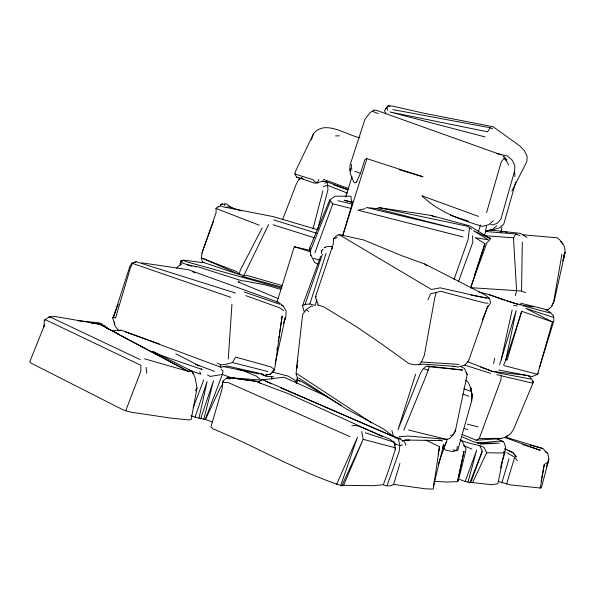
<?xml version="1.0" encoding="UTF-8"?>
<svg xmlns="http://www.w3.org/2000/svg" width="595" height="595" viewBox="0 0 595 595"><rect width="100%" height="100%" fill="white"/><g stroke="black" fill="none" stroke-linecap="round" stroke-linejoin="round"><path stroke-width="0.89" d="M443.528 447.946L445.447 449.976L450.802 451.218L452.936 451.493L457.793 450.073L471.59 401.186L471.999 393.905M342.638 235.679L352.136 204.085L352.233 202.017L351.162 199.422L351.057 196.529L350.076 196.172L335.119 196.231L329.712 199.972L309.742 247.951L310.843 255.649M455.279 429.642L455.257 431.464L453.457 434.714L449.404 438.612L446.622 439.385L408.423 436.053L399.156 436.678M457.518 481.66L463.988 451.315L457.518 481.66L446.592 481.995L433.762 481.385M525.467 292.777L521.555 290.985L522.306 242.076M44.075 326.105L44.268 320.207L49.601 316.741L55.461 316.585L99.7 324.193L188.362 371.399L192.259 371.287L195.13 377.795L197.019 387.947L191.181 419.438L188.935 419.914L170.252 418.047L138.122 413.213C132.328 412.64 126.512 411.509 121.254 408.921L30.59 362.905L29.75 361.886L44.075 326.105L43.837 327.072L44.335 324.61M485.617 230.726L486.524 225.587M260.536 380.086L227.714 377.461L223.385 380.614L222.5 382.488L222.18 388.572L210.883 426.987L213.04 428.876C256.333 446.614 297.307 471.233 341.805 485.825L343.59 485.312L373.333 485.721L383.306 484.739C386.646 486.041 390.498 486.665 393.607 484.397L425.603 488.83L433.264 489.112L439.527 446.674L425.789 440.114M471.999 395.355L471.002 388.007L471.999 395.355L471.59 401.186L472.066 394.292M228.294 358.934L231.938 304.29M341.099 405.426L301.591 381.514L298.102 380.599L297.56 379.446L297.745 378.546L296.124 374.106L296.481 368.714L302.624 314.502L306.18 309.675L311.393 305.971L312.568 306.447M317.291 304.997L323.308 306.603L356.167 326.529L381.224 343.657L409.055 363.657L414.849 364.847L424.071 364.147L455.42 366.438L457.853 367.055L465.015 365.092L468.667 360.555L487.164 307.89L490.533 303.123L489.596 298.452L485.051 294.815L424.644 263.964L402.644 256.043L363.515 239.911L339.001 234.579L336.748 235.635L333.631 238.707L333.163 244.359L315.328 297.203L318.176 304.499M383.306 484.739L387.754 472.809L395.147 450.058L395.43 447.849L363.173 439.318L361.76 431.606M321.307 253.611L321.545 250.897L323.122 249.32M496.803 374.776L501.317 375.4L500.826 380.004L479.25 438.515L476.253 440.226L461.861 434.328M223.177 382.451L223.385 380.614M500.841 231.842L502.686 231.797M224.635 205.558L224.821 204.048L225.907 203.616L233.307 208.771M296.704 368.357L297.21 364.705M297.463 362.883L297.835 360.146M457.317 446.436L456.707 450.765L452.951 449.775M276.913 349.853L277.196 348.023M278.192 341.612L278.482 339.782M278.765 337.953L279.048 336.115M279.338 334.286L282.186 315.975L274.578 369.867L270.725 374.002L264.567 375.415M201.452 257.062L202.248 252.064L213.441 221.548M180.59 265.065L181.081 260.632L183.915 260.089L202.917 262.692M377.014 208.689L464.122 230.867L366.408 207.499L377.014 208.689L379.06 207.655L467.008 226.137L469.544 227.588L468.087 239.488L454.126 279.241M498.246 481.429L510.376 484.91L540.327 488.034L544.269 464.502L548.151 462.092L548.88 459.043L547.72 453.472L542.766 448.504L505.638 437.139M493.664 363.664L494.571 358.279M561.948 254.028L553.61 301.963L551.565 306.641L547.66 309.928L520.595 303.16M438.203 453.992L439.527 446.674M351.861 425.76L355.163 425.507L358.279 426.013L389.613 439.051L394.143 442.241L394.336 443.26L395.34 443.967L394.835 446.696L395.281 449.589M501.072 231.567L501.793 227.714M541.1 481.392L541.435 479.615M541.77 477.837L544.269 464.502M547.66 309.928L547.787 309.303M503.578 365.166L505.847 359.96L516.125 310.664L499.629 364.884M501.25 359.849L512.154 309.95M212.623 422.056L205.439 419.557L199.013 418.144L207.09 381.581L195.101 417.192L190.988 415.756M275.173 363.664L285.332 317.566L284.135 321.077M515.337 295.745L516.586 290.531L513.485 237.784L516.066 234.013L520.052 235.724M135.824 262.202L135.95 261.681L235.516 293.038M296.793 368.364L297.232 366.565M433.48 486.033L443.61 444.606L442.464 448.065M461.118 366.788L464.442 368.357L467.172 374.597L455.257 431.464L453.45 433.257M506.732 452.616L514.668 457.191L506.576 484.085M500.752 467.886C501.228 459.519 509.06 449.463 503.296 441.527L496.498 438.664M203.862 419.111L213.516 380.733L200.649 418.746M317.566 229.692L327.957 189.634L327.362 182.375L326.811 181.825L322.75 181.081L317.611 182.836L314.502 183.171L303.614 179.355L301.479 177.741L298.199 180.345L296.176 184.405L282.551 219.719M312.955 228.993L322.929 190.772M488.138 303.167L483.943 302.848L440.888 291.327L436.217 292.442L434.677 298.244L424.302 355.52L421.372 361.953L419.073 364.854M282.037 285.496L247.78 275.656L243.734 275.678L239.287 273.945L240.335 270.004L262.231 227.833M261.041 380.064L261.227 379.372L262.239 379.469L393.012 436.351L395.816 438.061L398.531 439.028L400.346 438.835M459.942 439.742C467.596 443.647 476.29 444.048 484.092 447.306L486.643 452.773L502.671 452.981L504.382 451.263L498.022 483.296L497.375 483.884L491.463 484.672L470.861 482.419L469.849 482.738L467.997 482.069L476.617 450.311L465.149 481.504L459.533 479.414M403.841 430.185L426.161 375.676L429.27 366.736L462.627 370.031L427.418 365.999M515.768 182.04L503.839 223.899L501.645 226.45L498.818 228.108L490.644 230.325M545.667 309.69L550.442 312.36L553.633 316.109L552.948 317.217L525.839 308.396L552.48 321.954L537.545 374.292L532.25 376.538L498.684 369.971M486.584 212.66L501.228 161.959L503.935 158.3L506.903 161.654L508.651 165.008M563.212 258.847L564.789 253.552L554.295 300.854L551.922 305.614M501.89 482.738L508.985 458.819M562.639 260.863C565.659 254.496 566.455 246.613 560.869 241.377M506.955 360.377L521.703 311.304L552.48 321.954M393.607 484.397L399.929 463.498M539.427 367.903L553.833 320.817L553.633 316.109M299.322 178.091L296.615 177.132L294.837 173.956L295.968 170.296L313.483 133.838C324.848 118.963 346.669 135.37 359.982 137.75M438.27 464.301L447.343 439.117M276.935 302.282L294.309 246.702L310.218 250.436M316.942 299.768L315.186 305.406L309.854 303.993L305.086 304.372L302.513 305.629L304.179 311.594M345.621 197.042L351.987 176.693M297.091 378.494L295.99 382.02L294.748 380.086L288.054 376.085L272.25 372.016M296.503 383.567L297.879 379.179M342.854 235.508L366.907 158.672L422.986 176.775L399.223 169.731M478.313 231.886L480.485 224.97M415.593 374.188L398.04 429.687L420.36 373.511L423.328 368.521L426.258 366.252L429.27 366.736M470.816 288.084L484.94 243.653L475.189 237.688L488.272 239.807L473.375 230.682L489.373 238.164L490.488 238.03L490.325 239.272L486.926 242.745L470.95 286.277M179.95 264.173L181.081 260.632M309.854 303.993L326.045 253.492M505.847 359.96L521.703 311.304M350.128 168.43L350.247 173.398L353.504 181.609L354.62 182.91L356.256 182.427L360.466 173.405L364.899 159.557L366.907 158.672M474.55 274.964L484.94 243.653M283.517 323.286L285.92 316.339L286.106 310.865L283.161 305.927L278.378 302.275L188.265 269.661L141.647 262.804M305.086 304.372L322.393 254.415M340.749 485.461L357.461 437.221L336.525 484.568M500.581 231.871L500.826 231.18M201.973 253.039L216.134 212.623L215.992 208.473L218.201 206.636L219.324 206.748M486.531 230.399L484.204 235.65L513.485 237.784M387.003 485.795L399.148 451.501L399.825 445.655L398.531 439.028M547.065 464.167L548.88 459.043M311.297 139.862L313.483 133.838M546.612 466.331L548.151 462.092L541.39 487.766L539.933 487.617L540.327 488.034M314.919 252.816L332.836 203.81L329.712 199.972M458.373 281.77L472.839 242.277L472.586 235.687M470.861 482.419L482.277 451.188L479.897 445.558M302.513 305.629L320.727 256.192M193.204 407.709L203.713 379.96M125.701 410.803L140.799 371.339L140.948 365.337L46.15 320.058L44.268 320.207M205.245 419.535L222.359 374.434L223.051 371.079L221.005 369.049M482.225 320.266L487.915 306.023M115.854 311.111L112.752 317.975L114.612 324.602M469.849 482.738L482.277 451.188M112.752 317.975L118.249 304.298M310.887 249.55L330.366 201.192M220.053 206.562L220.938 204.449L222.433 203.631M343.59 485.312L363.173 439.318L341.805 485.825M427.976 299.783L430.542 293.826L436.217 292.442M563.792 255.471L565.25 252.101M444.614 445.9L446.548 441.683M268.598 224.575L243.734 275.678M205.439 419.557L220.336 387.583L222.828 384.236M317.128 182.918L318.935 179.474M472.445 482.843L486.643 452.773M511.864 190.995L526.887 161.52L527.118 156.344L524.374 150.743L520.238 146.221L493.084 126.757L423.774 113.199L392.507 106.126L388.059 105.888L385.538 108.714M538.244 373.043L537.545 374.292L504.307 365.657M376.806 433.948L289.073 393.979L258.141 382.354L262.239 379.469M385.813 113.838L384.541 110.663L388.059 105.888L389.874 106.289M217.562 363.158L220.656 364.869L226.226 364.229L232.385 362.548L235.627 357.082L271.171 366.996L274.578 369.867L273.774 369.993M135.043 262.402L131.934 263.198L129.628 267.081L113.504 317.09L115.534 318.072L130.454 267.661L132.521 263.31L135.95 261.681M195.338 390.662L197.019 387.947M476.253 440.226L499.978 438.708L505.267 437.414L507.609 435.295M492.422 128.795L490.317 127.784L487.565 131.792L389.859 111.957L485.156 136.954M176.737 268.3L178.247 266.158L181.906 263.838M301.479 177.741L298.973 179.712M271.9 372.054L273.15 370.678M372.693 111.503L373.898 110.313L376.1 110.179L501.302 154.901M493.404 220.708L488.726 224.717L482.344 226.368C460.612 219.912 438.522 211.917 421.952 195.807L478.536 216.416M496.885 225.661L492.474 229.432L486.457 230.986M230.057 378.152L232.162 377.394L234.631 378.256M505.267 437.414L510.354 433.986L513.418 429.709L533.462 381.908L530.301 377.2L528.241 375.862M373.898 110.313L370.202 112.492L364.98 119.216L349.8 165.893L350.321 171.174L350.187 169.344M324.387 247.788L326.305 246.68L332.174 246.464L332.33 248.792M315.328 297.203L316.547 296.726M216.825 208.161L215.992 208.473L259.271 225.215M298.794 378.018L346.022 408.772L383.173 428.764L393.533 436.455L399.855 438.292L402.488 440.932L403.246 440.412L409.576 439.995M281.837 288.285L185.201 261.376L183.952 260.446L181.192 261.302L183.26 263.295L191.999 266.315M333.631 238.707L337.313 237.606M324.751 183.141L327.362 182.375M402.622 444.882L399.825 445.655L395.34 443.967M238.826 281.799L238.193 281.941L278.348 298.668M324.9 247.676L325.502 247.52M323.345 186.48L327.793 185.365L347.45 193.13M296.124 374.106L297.15 373.861L371.823 422.926M120.183 330.441L121.73 330.351L220.797 367.212L227.32 366.037L263.332 374.196M457.525 481.117L458.239 480.961L465.945 450.214L465.773 448.385L462.761 442.368L460.493 439.712M450.534 435.332L453.457 434.714M365.449 208.667L357.885 210.184L463.029 236.959M225.572 207.417L229.045 206.777L241.31 210.898M489.596 298.452L471.084 295.12M270.725 374.002L264.113 375.445L262.759 374.471M402.488 440.932L405.18 440.025L441.564 440.583M202.464 262.09L240.454 274.95L201.162 257.702L202.464 262.09L203.951 262.521M452.713 366.52L454.253 366.304M261.956 379.952L283.897 377.2L327.786 396.82M258.602 381.678L257.65 381.73L258.141 382.354M224.821 204.048L220.938 204.449L221.072 206.577M477.867 443.037L498.863 441.133L503.296 441.527M195.123 266.828L196.729 266.701L186.622 264.604M403.291 440.419L405.716 444.264L405.768 445.462M480.544 444.168L499.294 443.126L477.845 443.119M317.239 182.903L314.532 181.46L312.918 179.705L294.837 173.956M110.752 330.448L121.44 330.255M335.558 135.905L339.418 135.846M479.25 438.515L501.377 438.337M273.745 376.873L265.965 376.338L260.863 374.084M195.19 266.567L197.629 266.709L242.753 281.085M470.578 287.66L521.555 290.985M421.372 361.953L459.057 364.408M485.736 231.507L516.066 234.013M523.213 234.809L557.188 237.799L559.754 239.845L562.662 244.203M77.528 320.668L98.539 322.773L101.686 323.606L103.337 325.331M298.102 380.599L299.895 380.8M505.408 232.109L507.223 232.31M493.143 371.518L526.211 375.252M513.634 305.466L517.085 305.882M91.437 323.137L93.274 323.375M95.111 323.606L99.7 324.193L119.126 334.442M258.163 381.64L227.714 377.461L226.933 378.16L229.908 379.06M232.861 378.041L258.446 381.648M489.373 238.164L469.864 225.951L430.728 215.36L379.06 207.655M519.621 304.677L533.023 306.923M321.151 250.83L321.545 250.897M392.819 109.592L490.317 127.784M243.474 280.773L265.139 284.819L280.468 289.304M498.327 372.976L530.807 379.037M131.934 263.198L230.875 297.366M222.5 382.488L228.302 382.615L350.053 436.693M478.135 426.868L467.216 424.116M222.351 206.681L272.845 216.543L317.864 229.759M465.149 481.504L467.997 482.069M223.683 366.587L258.758 373.883M352.233 202.017L344.118 200.307L352.143 202.352M520.945 304.603L516.311 303.829L488.257 294.361L478.96 292.093M486.353 298.162L440.181 287.846L431.487 289.482L339.001 234.579M496.624 153.525L507.334 155.964L511.938 159.906L514.861 165.477L514.623 170.996L500.916 219.049L497.405 223.147L493.047 224.917L490.644 224.538M497.643 372.351L491.842 371.213L467.261 361.522M337.886 200.679L352.136 204.085M195.101 417.192L199.013 418.144M408.512 429.999L446.622 439.385M232.385 362.548L267.929 371.511M332.836 203.81L351.065 208.451M313.491 258.423L319.872 260.082M523.087 305.815L550.249 313.059M530.271 445.157L542.766 448.504M517.568 304.231L507.163 301.077M281.799 287.132L241.741 276.199M438.998 440.047L442.33 440.977L440.776 440.382M144.488 358.792L188.362 371.399L148.683 350.418M477.926 442.836L473.099 441.609L461.326 436.455M273.722 219.912L316.466 233.203M272.993 224.754L314.301 237.732M294.309 246.702L310.293 251.759L309.742 247.951M464.264 364.966L490.697 373.355M487.141 230.629L490.585 230.034L520.543 233.404L526.991 237.457M450.37 215.219L468.689 221.184M365.233 432.744L394.143 442.241M423.328 368.521L428.333 370.179M522.722 444.465L540.267 450.318L504.679 437.437M158.813 354.613L202.144 369.495L201.125 368.669M244.143 291.937L279.583 304.186M322.75 181.081L324.491 181.683M334.078 185.015L348.023 189.864M188.608 369.949L200.805 374.233L199.719 371.704M296.615 177.132L301.077 178.708L300.966 178.232M237.911 369.287L243.831 370.878L256.735 376.308L259.814 379.03M125.277 331.846L147.91 339.864M149.65 340.481L159.229 343.88M356.167 181.616L356.911 181.877M245.809 295.648L279.776 307.86L283.592 310.776M464.167 428.422L467.603 429.657M488.257 294.361L504.53 300.259M462.888 394.098L468.853 396.263M354.888 171.375L360.466 173.405M323.464 179.363L348.677 188.57M231.448 377.743L222.359 374.434L210.191 376.434L207.551 374.962M492.229 371.414L480.634 367.018M326.811 181.825L348.12 189.79M192.735 271.841L195.346 272.822M281.428 305.272L283.161 305.927M214.52 371.377L195.666 364.252L199.191 365.977M203.088 258.654L236.423 271.476L239.287 273.945M373.779 111.867L378.204 113.585M430.728 215.36L435.005 217.019M463.847 388.714L470.727 391.398L470.11 386.43L467.997 382.012L465.818 380.346M218.201 206.636L218.603 206.8M238.684 281.428L239.093 281.591M463.438 445.64L471.954 449.084M317.909 263.949L314.755 262.655L310.739 254.891M505.14 448.853L512.92 452.616L516.378 456.796L512.92 452.616L507.832 450.43M504.441 448.972L506.137 449.701M265.63 381.328L271.58 383.901M280.922 387.933L393.012 436.351M261.041 383.574L258.327 382.027M377.602 434.313L382.34 436.514M49.601 316.741L140.227 359.633M377.58 434.335L380.659 435.882M175.793 353.75L195.681 364.036M116.263 333.274L147.872 349.994M501.317 375.4L502.701 376.174L532.674 383.15L533.462 381.908L532.346 380.77M157.95 354.315L152.499 351.258L192.259 371.287L192.921 373.63M392.99 442.07L394.306 442.918M105.865 327.436L108.714 329.347L104.162 325.301M306.18 309.675L308.701 311.49M469.544 227.588L471.85 229.268M48.909 316.904L49.779 317.544M545.191 451.598L547.72 453.472M424.644 263.964L426.801 265.734M501.652 226.375L501.221 226.003L501.645 226.45M503.727 156.329L506.851 160.085L503.013 156.076M303.272 179.534L302.126 178.069M118.978 330.827L115.103 326.179L114.374 321.88M514.668 457.191L517.367 460.731M466.004 372.678L467.172 374.597M514.125 171.881L514.839 173.227L514.861 176.626M391.897 430.587L393.533 436.455M387.033 107.702L387.702 110.246M271.603 376.471L271.952 379.156M394.336 443.26L394.589 445.41M146.095 367.271L146.801 373.385M351.385 164.413L351.786 170.044M220.656 364.869L220.797 367.212"/></g></svg>
